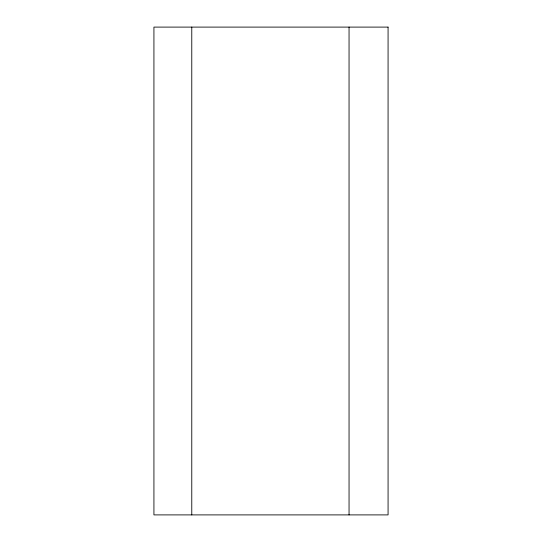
<?xml version="1.0" encoding="UTF-8"?>
<svg xmlns="http://www.w3.org/2000/svg" width="542" height="542" viewBox="0 0 542 542"><rect width="100%" height="100%" fill="white"/><g stroke="black" fill="none" stroke-linecap="round" stroke-linejoin="round"><path stroke-width="0.81" d="M349.048 27.1L349.048 514.9M191.773 27.1L191.773 514.9M388.072 27.1L153.928 27.1L153.928 514.9L388.072 514.9L388.072 27.1"/></g></svg>
